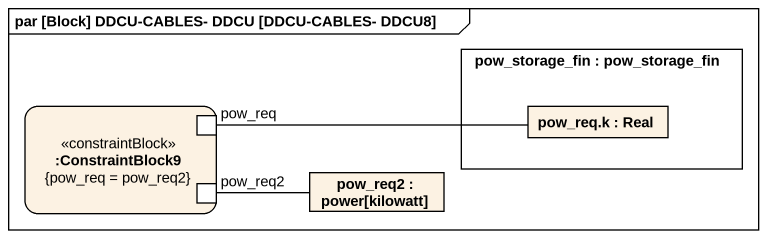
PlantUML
@startuml
mainframe par [Block] DDCU-CABLES- DDCU [DDCU-CABLES- DDCU8]
rectangle "pow_storage_fin : pow_storage_fin" as pow_storage_fin {
  rectangle "pow_req.k : Real" as pow_req_k
}
rectangle ":ConstraintBlock9\n{pow_req = pow_req2}" as ConstraintBlock9 <<constraintBlock>> {
  port pow_req
  port pow_req2
}
rectangle "pow_req2 : power[kilowatt]" as pow_req2_2
pow_req -right- pow_req_k
pow_req2 -right- pow_req2_2
@enduml
